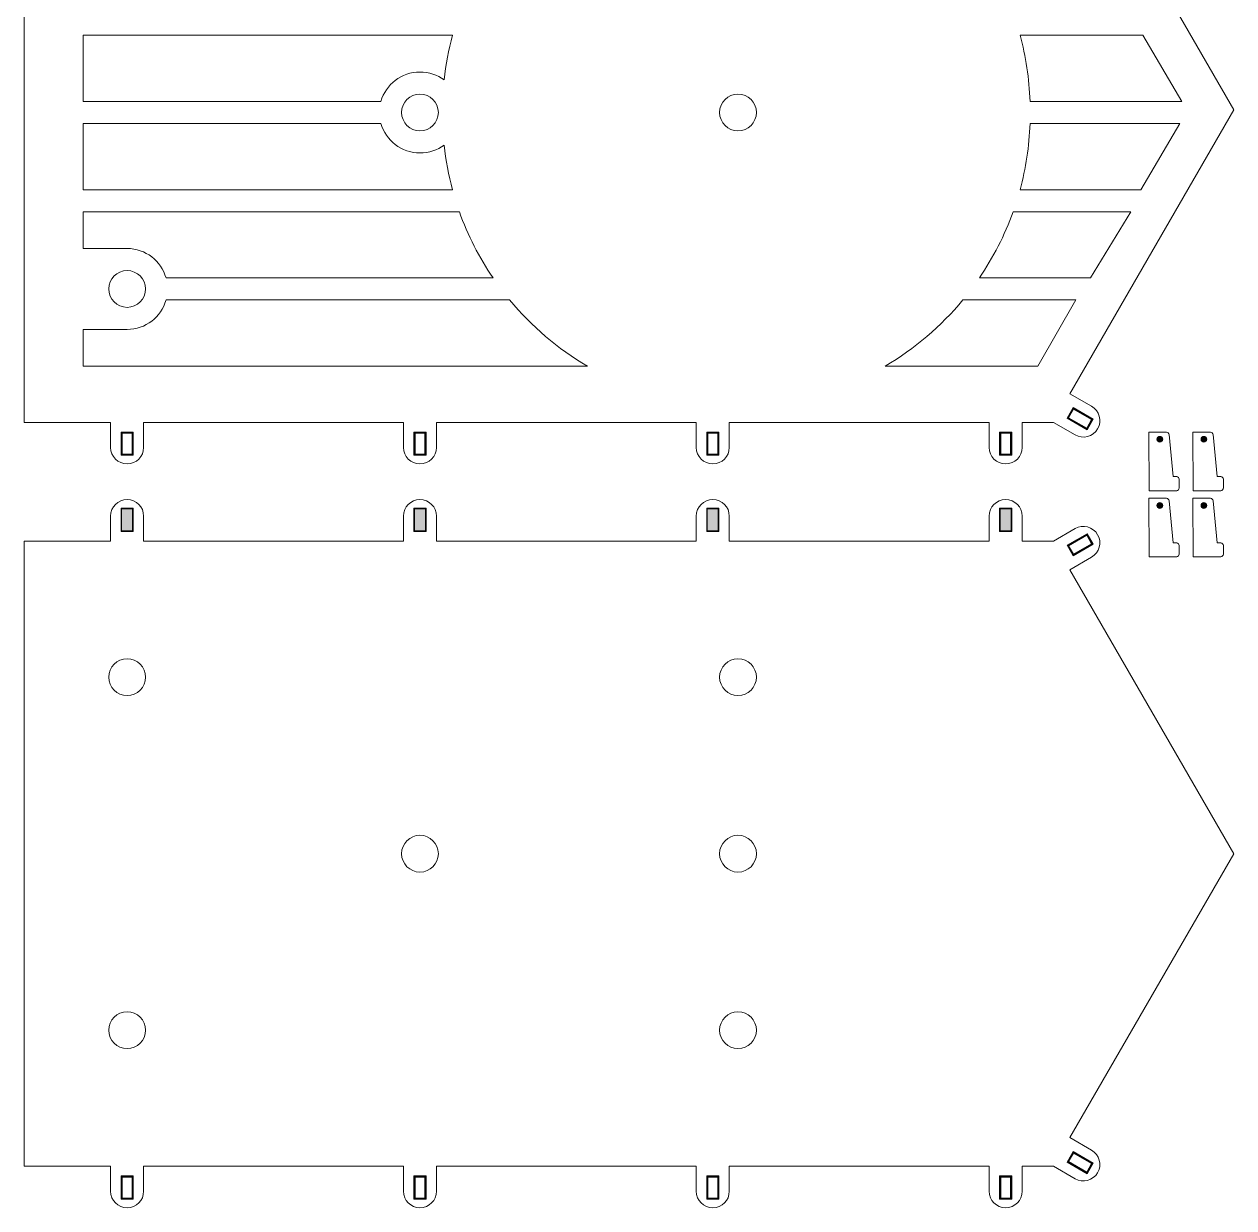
# Model space of a CAD drawing. Header units: inches. Extents: x -152 to 670, y -609 to 902.
# Drawn here: x 329.9 to 659, y -609.4 to -287.6 of the extents above; entities that cross this region are included whole.
import ezdxf

# ---------------------------------------------------------------- set-up
doc = ezdxf.new("R2010")
doc.units = ezdxf.units.IN
doc.header["$MEASUREMENT"] = 0
doc.layers.add('Layer 1', color=7, linetype='Continuous')

msp = doc.modelspace()

# ---------------------------------------------------------------- hatches: boundary and pattern name
at = {"layer": 'Layer 1', "true_color": 0xc4c9ba}
h = msp.add_hatch(color=9, dxfattribs=at)
h.dxf.hatch_style = 2
h.paths.add_polyline_path([(620.52, -395.05), (615.32, -392.05), (614.57, -393.35), (613.82, -394.64), (619.02, -397.64)])
h.paths.add_polyline_path([(614.04, -394.59), (615.38, -392.26), (620.3, -395.1), (618.96, -397.43)])
h = msp.add_hatch(color=9, dxfattribs=at)
h.dxf.hatch_style = 2
h.paths.add_polyline_path([(357.9, -398.64), (356.4, -398.64), (356.4, -404.64), (359.4, -404.64), (359.4, -398.64)])
h.paths.add_polyline_path([(359.24, -398.8), (359.24, -404.48), (356.56, -404.48), (356.56, -398.8)])
h = msp.add_hatch(color=9, dxfattribs=at)
h.dxf.hatch_style = 2
h.paths.add_polyline_path([(437.57, -398.64), (436.07, -398.64), (436.07, -404.64), (439.07, -404.64), (439.07, -398.64)])
h.paths.add_polyline_path([(438.91, -398.8), (438.91, -404.48), (436.23, -404.48), (436.23, -398.8)])
h = msp.add_hatch(color=9, dxfattribs=at)
h.dxf.hatch_style = 2
h.paths.add_polyline_path([(517.23, -398.64), (515.73, -398.64), (515.73, -404.64), (518.73, -404.64), (518.73, -398.64)])
h.paths.add_polyline_path([(518.58, -398.8), (518.58, -404.48), (515.89, -404.48), (515.89, -398.8)])
h = msp.add_hatch(color=9, dxfattribs=at)
h.dxf.hatch_style = 2
h.paths.add_polyline_path([(596.9, -398.64), (595.4, -398.64), (595.4, -404.64), (598.4, -404.64), (598.4, -398.64)])
h.paths.add_polyline_path([(598.24, -398.8), (598.24, -404.48), (595.56, -404.48), (595.56, -398.8)])
h = msp.add_hatch(color=9, dxfattribs=at)
h.dxf.hatch_style = 2
edge = h.paths.add_edge_path()
edge.add_spline(control_points=[(639.62, -400.45), (639.62, -400.88), (639.27, -401.23), (638.84, -401.23), (638.41, -401.23), (638.06, -400.88), (638.06, -400.45), (638.06, -400.02), (638.41, -399.67), (638.84, -399.67), (639.27, -399.67), (639.62, -400.02), (639.62, -400.45)], knot_values=[0, 0, 0, 0, 1, 1, 1, 2, 2, 2, 3, 3, 3, 4, 4, 4, 4], degree=3, periodic=0)
h = msp.add_hatch(color=9, dxfattribs=at)
h.dxf.hatch_style = 2
edge = h.paths.add_edge_path()
edge.add_spline(control_points=[(651.61, -400.45), (651.61, -400.88), (651.26, -401.23), (650.83, -401.23), (650.4, -401.23), (650.05, -400.88), (650.05, -400.45), (650.05, -400.02), (650.4, -399.67), (650.83, -399.67), (651.26, -399.67), (651.61, -400.02), (651.61, -400.45)], knot_values=[0, 0, 0, 0, 1, 1, 1, 2, 2, 2, 3, 3, 3, 4, 4, 4, 4], degree=3, periodic=0)
h = msp.add_hatch(color=9, dxfattribs=at)
h.dxf.hatch_style = 2
edge = h.paths.add_edge_path()
edge.add_spline(control_points=[(639.62, -418.45), (639.62, -418.88), (639.27, -419.23), (638.84, -419.23), (638.41, -419.23), (638.06, -418.88), (638.06, -418.45), (638.06, -418.02), (638.41, -417.67), (638.84, -417.67), (639.27, -417.67), (639.62, -418.02), (639.62, -418.45)], knot_values=[0, 0, 0, 0, 1, 1, 1, 2, 2, 2, 3, 3, 3, 4, 4, 4, 4], degree=3, periodic=0)
h = msp.add_hatch(color=9, dxfattribs=at)
h.dxf.hatch_style = 2
edge = h.paths.add_edge_path()
edge.add_spline(control_points=[(651.61, -418.45), (651.61, -418.88), (651.26, -419.23), (650.83, -419.23), (650.4, -419.23), (650.05, -418.88), (650.05, -418.45), (650.05, -418.02), (650.4, -417.67), (650.83, -417.67), (651.26, -417.67), (651.61, -418.02), (651.61, -418.45)], knot_values=[0, 0, 0, 0, 1, 1, 1, 2, 2, 2, 3, 3, 3, 4, 4, 4, 4], degree=3, periodic=0)
h = msp.add_hatch(color=9, dxfattribs=at)
h.dxf.hatch_style = 2
h.paths.add_polyline_path([(357.9, -425.34), (359.4, -425.34), (359.4, -419.34), (356.4, -419.34), (356.4, -425.34)])
h = msp.add_hatch(color=9, dxfattribs=at)
h.dxf.hatch_style = 2
h.paths.add_polyline_path([(437.57, -425.34), (439.07, -425.34), (439.07, -419.34), (436.07, -419.34), (436.07, -425.34)])
h = msp.add_hatch(color=9, dxfattribs=at)
h.dxf.hatch_style = 2
h.paths.add_polyline_path([(517.23, -425.34), (518.73, -425.34), (518.73, -419.34), (515.73, -419.34), (515.73, -425.34)])
h = msp.add_hatch(color=9, dxfattribs=at)
h.dxf.hatch_style = 2
h.paths.add_polyline_path([(596.9, -425.34), (598.4, -425.34), (598.4, -419.34), (595.4, -419.34), (595.4, -425.34)])
h = msp.add_hatch(color=9, dxfattribs=at)
h.dxf.hatch_style = 2
h.paths.add_polyline_path([(614.57, -430.64), (615.32, -431.93), (620.52, -428.93), (619.02, -426.34), (613.82, -429.34)])
h.paths.add_polyline_path([(620.3, -428.88), (615.38, -431.72), (614.04, -429.4), (618.96, -426.55)])
h = msp.add_hatch(color=9, dxfattribs=at)
h.dxf.hatch_style = 2
h.paths.add_polyline_path([(620.52, -597.34), (615.32, -594.34), (614.57, -595.64), (613.82, -596.94), (619.02, -599.94)])
h.paths.add_polyline_path([(614.04, -596.88), (615.38, -594.56), (620.3, -597.4), (618.96, -599.72)])
h = msp.add_hatch(color=9, dxfattribs=at)
h.dxf.hatch_style = 2
h.paths.add_polyline_path([(357.9, -600.94), (356.4, -600.94), (356.4, -606.94), (359.4, -606.94), (359.4, -600.94)])
h.paths.add_polyline_path([(359.24, -601.1), (359.24, -606.78), (356.56, -606.78), (356.56, -601.1)])
h = msp.add_hatch(color=9, dxfattribs=at)
h.dxf.hatch_style = 2
h.paths.add_polyline_path([(437.57, -600.94), (436.07, -600.94), (436.07, -606.94), (439.07, -606.94), (439.07, -600.94)])
h.paths.add_polyline_path([(438.91, -601.1), (438.91, -606.78), (436.23, -606.78), (436.23, -601.1)])
h = msp.add_hatch(color=9, dxfattribs=at)
h.dxf.hatch_style = 2
h.paths.add_polyline_path([(517.23, -600.94), (515.73, -600.94), (515.73, -606.94), (518.73, -606.94), (518.73, -600.94)])
h.paths.add_polyline_path([(518.58, -601.1), (518.58, -606.78), (515.89, -606.78), (515.89, -601.1)])
h = msp.add_hatch(color=9, dxfattribs=at)
h.dxf.hatch_style = 2
h.paths.add_polyline_path([(596.9, -600.94), (595.4, -600.94), (595.4, -606.94), (598.4, -606.94), (598.4, -600.94)])
h.paths.add_polyline_path([(598.24, -601.1), (598.24, -606.78), (595.56, -606.78), (595.56, -601.1)])

# ---------------------------------------------------------------- linework, layer by layer
at = {"layer": 'Layer 1', "color": 7, "lineweight": 13, "true_color": 0xffffff}
for points in [[(620.73, -394.99), (619.07, -397.86), (613.6, -394.7), (615.26, -391.83), (620.73, -394.99)], [(620.52, -395.05), (615.32, -392.05), (614.57, -393.35), (613.82, -394.64), (619.02, -397.64), (620.52, -395.05)], [(614.04, -394.59), (615.38, -392.26), (620.3, -395.1), (618.96, -397.43), (614.04, -394.59)], [(359.56, -398.48), (359.56, -404.8), (356.24, -404.8), (356.24, -398.48), (359.56, -398.48)], [(357.9, -398.64), (356.4, -398.64), (356.4, -404.64), (359.4, -404.64), (359.4, -398.64), (357.9, -398.64)], [(359.24, -398.8), (359.24, -404.48), (356.56, -404.48), (356.56, -398.8), (359.24, -398.8)], [(439.23, -398.48), (439.23, -404.8), (435.91, -404.8), (435.91, -398.48), (439.23, -398.48)], [(437.57, -398.64), (436.07, -398.64), (436.07, -404.64), (439.07, -404.64), (439.07, -398.64), (437.57, -398.64)], [(438.91, -398.8), (438.91, -404.48), (436.23, -404.48), (436.23, -398.8), (438.91, -398.8)], [(518.89, -398.48), (518.89, -404.8), (515.58, -404.8), (515.58, -398.48), (518.89, -398.48)], [(517.23, -398.64), (515.73, -398.64), (515.73, -404.64), (518.73, -404.64), (518.73, -398.64), (517.23, -398.64)], [(518.58, -398.8), (518.58, -404.48), (515.89, -404.48), (515.89, -398.8), (518.58, -398.8)], [(598.56, -398.48), (598.56, -404.8), (595.24, -404.8), (595.24, -398.48), (598.56, -398.48)], [(596.9, -398.64), (595.4, -398.64), (595.4, -404.64), (598.4, -404.64), (598.4, -398.64), (596.9, -398.64)], [(598.24, -398.8), (598.24, -404.48), (595.56, -404.48), (595.56, -398.8), (598.24, -398.8)], [(356.24, -425.5), (356.24, -419.18), (359.56, -419.18), (359.56, -425.5), (356.24, -425.5)], [(357.9, -425.34), (359.4, -425.34), (359.4, -419.34), (356.4, -419.34), (356.4, -425.34), (357.9, -425.34)], [(435.91, -425.5), (435.91, -419.18), (439.23, -419.18), (439.23, -425.5), (435.91, -425.5)], [(437.57, -425.34), (439.07, -425.34), (439.07, -419.34), (436.07, -419.34), (436.07, -425.34), (437.57, -425.34)], [(515.58, -425.5), (515.58, -419.18), (518.89, -419.18), (518.89, -425.5), (515.58, -425.5)], [(517.23, -425.34), (518.73, -425.34), (518.73, -419.34), (515.73, -419.34), (515.73, -425.34), (517.23, -425.34)], [(595.24, -425.5), (595.24, -419.18), (598.56, -419.18), (598.56, -425.5), (595.24, -425.5)], [(596.9, -425.34), (598.4, -425.34), (598.4, -419.34), (595.4, -419.34), (595.4, -425.34), (596.9, -425.34)], [(620.73, -428.99), (615.26, -432.15), (613.6, -429.28), (619.07, -426.12), (620.73, -428.99)], [(614.57, -430.64), (615.32, -431.93), (620.52, -428.93), (619.02, -426.34), (613.82, -429.34), (614.57, -430.64)], [(620.3, -428.88), (615.38, -431.72), (614.04, -429.4), (618.96, -426.55), (620.3, -428.88)], [(620.73, -597.28), (619.07, -600.16), (613.6, -597), (615.26, -594.13), (620.73, -597.28)], [(620.52, -597.34), (615.32, -594.34), (614.57, -595.64), (613.82, -596.94), (619.02, -599.94), (620.52, -597.34)], [(614.04, -596.88), (615.38, -594.56), (620.3, -597.4), (618.96, -599.72), (614.04, -596.88)], [(359.56, -600.78), (359.56, -607.1), (356.24, -607.1), (356.24, -600.78), (359.56, -600.78)], [(357.9, -600.94), (356.4, -600.94), (356.4, -606.94), (359.4, -606.94), (359.4, -600.94), (357.9, -600.94)], [(359.24, -601.1), (359.24, -606.78), (356.56, -606.78), (356.56, -601.1), (359.24, -601.1)], [(439.23, -600.78), (439.23, -607.1), (435.91, -607.1), (435.91, -600.78), (439.23, -600.78)], [(437.57, -600.94), (436.07, -600.94), (436.07, -606.94), (439.07, -606.94), (439.07, -600.94), (437.57, -600.94)], [(438.91, -601.1), (438.91, -606.78), (436.23, -606.78), (436.23, -601.1), (438.91, -601.1)], [(518.89, -600.78), (518.89, -607.1), (515.58, -607.1), (515.58, -600.78), (518.89, -600.78)], [(517.23, -600.94), (515.73, -600.94), (515.73, -606.94), (518.73, -606.94), (518.73, -600.94), (517.23, -600.94)], [(518.58, -601.1), (518.58, -606.78), (515.89, -606.78), (515.89, -601.1), (518.58, -601.1)], [(598.56, -600.78), (598.56, -607.1), (595.24, -607.1), (595.24, -600.78), (598.56, -600.78)], [(596.9, -600.94), (595.4, -600.94), (595.4, -606.94), (598.4, -606.94), (598.4, -600.94), (596.9, -600.94)], [(598.24, -601.1), (598.24, -606.78), (595.56, -606.78), (595.56, -601.1), (598.24, -601.1)]]:
    msp.add_lwpolyline(points, dxfattribs=at)
for points, knots in [([(512.73, -402.64), (512.73, -405.13), (514.75, -407.14), (517.23, -407.14), (519.72, -407.14), (521.73, -405.13), (521.73, -402.64), (521.73, -402.64), (521.73, -395.84), (521.73, -395.84), (521.73, -395.84), (592.4, -395.84), (592.4, -395.84), (592.4, -395.84), (592.4, -402.64), (592.4, -402.64), (592.4, -405.13), (594.42, -407.14), (596.9, -407.14), (599.39, -407.14), (601.4, -405.13), (601.4, -402.64), (601.4, -402.64), (601.4, -395.84), (601.4, -395.84), (601.4, -395.84), (609.89, -395.84), (609.89, -395.84), (609.89, -395.84), (615.78, -399.24), (615.78, -399.24), (617.94, -400.49), (620.69, -399.75), (621.93, -397.6), (623.17, -395.44), (622.44, -392.69), (620.28, -391.45), (620.28, -391.45), (614.39, -388.05), (614.39, -388.05), (614.39, -388.05), (658.97, -310.84), (658.97, -310.84), (658.97, -310.84), (614.39, -233.64), (614.39, -233.64), (614.39, -233.64), (620.28, -230.24), (620.28, -230.24), (622.44, -228.99), (623.17, -226.24), (621.93, -224.09), (620.69, -221.94), (617.94, -221.2), (615.78, -222.44), (615.78, -222.44), (609.89, -225.84), (609.89, -225.84), (609.89, -225.84), (601.4, -225.84), (601.4, -225.84), (601.4, -225.84), (601.4, -219.04), (601.4, -219.04), (601.4, -216.56), (599.39, -214.54), (596.9, -214.54), (594.42, -214.54), (592.4, -216.56), (592.4, -219.04), (592.4, -219.04), (592.4, -225.84), (592.4, -225.84), (592.4, -225.84), (521.73, -225.84), (521.73, -225.84), (521.73, -225.84), (521.73, -219.04), (521.73, -219.04), (521.73, -216.56), (519.72, -214.54), (517.23, -214.54), (514.75, -214.54), (512.73, -216.56), (512.73, -219.04), (512.73, -219.04), (512.73, -225.84), (512.73, -225.84), (512.73, -225.84), (442.07, -225.84), (442.07, -225.84), (442.07, -225.84), (442.07, -219.04), (442.07, -219.04), (442.07, -216.56), (440.05, -214.54), (437.57, -214.54), (435.08, -214.54), (433.07, -216.56), (433.07, -219.04), (433.07, -219.04), (433.07, -225.84), (433.07, -225.84), (433.07, -225.84), (362.4, -225.84), (362.4, -225.84), (362.4, -225.84), (362.4, -219.04), (362.4, -219.04), (362.4, -216.56), (360.39, -214.54), (357.9, -214.54), (355.42, -214.54), (353.4, -216.56), (353.4, -219.04), (353.4, -219.04), (353.4, -225.84), (353.4, -225.84), (353.4, -225.84), (329.9, -225.84), (329.9, -225.84), (329.9, -225.84), (329.9, -395.84), (329.9, -395.84), (329.9, -395.84), (334.4, -395.84), (334.4, -395.84), (334.4, -395.84), (337.4, -395.84), (337.4, -395.84), (337.4, -395.84), (353.4, -395.84), (353.4, -395.84), (353.4, -395.84), (353.4, -402.64), (353.4, -402.64), (353.4, -405.13), (355.42, -407.14), (357.9, -407.14), (360.39, -407.14), (362.4, -405.13), (362.4, -402.64), (362.4, -402.64), (362.4, -395.84), (362.4, -395.84), (362.4, -395.84), (433.07, -395.84), (433.07, -395.84), (433.07, -395.84), (433.07, -402.64), (433.07, -402.64), (433.07, -405.13), (435.08, -407.14), (437.57, -407.14), (440.05, -407.14), (442.07, -405.13), (442.07, -402.64), (442.07, -402.64), (442.07, -395.84), (442.07, -395.84), (442.07, -395.84), (512.73, -395.84), (512.73, -395.84), (512.73, -395.84), (512.73, -402.64), (512.73, -402.64), (512.73, -402.64), (512.73, -402.64), (512.73, -402.64)], [0, 0, 0, 0, 1, 1, 1, 2, 2, 2, 3, 3, 3, 4, 4, 4, 5, 5, 5, 6, 6, 6, 7, 7, 7, 8, 8, 8, 9, 9, 9, 10, 10, 10, 11, 11, 11, 12, 12, 12, 13, 13, 13, 14, 14, 14, 15, 15, 15, 16, 16, 16, 17, 17, 17, 18, 18, 18, 19, 19, 19, 20, 20, 20, 21, 21, 21, 22, 22, 22, 23, 23, 23, 24, 24, 24, 25, 25, 25, 26, 26, 26, 27, 27, 27, 28, 28, 28, 29, 29, 29, 30, 30, 30, 31, 31, 31, 32, 32, 32, 33, 33, 33, 34, 34, 34, 35, 35, 35, 36, 36, 36, 37, 37, 37, 38, 38, 38, 39, 39, 39, 40, 40, 40, 41, 41, 41, 42, 42, 42, 43, 43, 43, 44, 44, 44, 45, 45, 45, 46, 46, 46, 47, 47, 47, 48, 48, 48, 49, 49, 49, 50, 50, 50, 51, 51, 51, 52, 52, 52, 53, 53, 53, 54, 54, 54, 55, 55, 55, 56, 56, 56, 56]), ([(345.9, -308.57), (345.9, -308.57), (345.9, -290.57), (345.9, -290.57), (345.9, -290.57), (446.4, -290.57), (446.4, -290.57), (445.33, -294.51), (444.57, -298.56), (444.11, -302.71), (442.28, -301.37), (440.02, -300.57), (437.57, -300.57), (432.51, -300.57), (428.26, -303.96), (426.94, -308.57), (426.94, -308.57), (345.9, -308.57), (345.9, -308.57), (345.9, -308.57), (345.9, -308.57), (345.9, -308.57)], [0, 0, 0, 0, 1, 1, 1, 2, 2, 2, 3, 3, 3, 4, 4, 4, 5, 5, 5, 6, 6, 6, 7, 7, 7, 7]), ([(634.21, -290.57), (634.21, -290.57), (644.82, -308.57), (644.82, -308.57), (644.82, -308.57), (603.55, -308.57), (603.55, -308.57), (603.32, -302.36), (602.38, -296.34), (600.82, -290.57), (600.82, -290.57), (634.21, -290.57), (634.21, -290.57)], [0, 0, 0, 0, 1, 1, 1, 2, 2, 2, 3, 3, 3, 4, 4, 4, 4]), ([(437.57, -306.57), (440.33, -306.57), (442.57, -308.81), (442.57, -311.57), (442.57, -314.33), (440.33, -316.57), (437.57, -316.57), (434.81, -316.57), (432.57, -314.33), (432.57, -311.57), (432.57, -308.81), (434.81, -306.57), (437.57, -306.57)], [0, 0, 0, 0, 1, 1, 1, 2, 2, 2, 3, 3, 3, 4, 4, 4, 4]), ([(529.09, -311.57), (529.09, -314.33), (526.86, -316.57), (524.09, -316.57), (521.33, -316.57), (519.09, -314.33), (519.09, -311.57), (519.09, -308.81), (521.33, -306.57), (524.09, -306.57), (526.86, -306.57), (529.09, -308.81), (529.09, -311.57)], [0, 0, 0, 0, 1, 1, 1, 2, 2, 2, 3, 3, 3, 4, 4, 4, 4]), ([(345.9, -332.57), (345.9, -332.57), (345.9, -314.57), (345.9, -314.57), (345.9, -314.57), (426.94, -314.57), (426.94, -314.57), (428.26, -319.19), (432.51, -322.57), (437.57, -322.57), (440.02, -322.57), (442.28, -321.78), (444.11, -320.43), (444.57, -324.58), (445.33, -328.64), (446.4, -332.57), (446.4, -332.57), (345.9, -332.57), (345.9, -332.57), (345.9, -332.57), (345.9, -332.57), (345.9, -332.57)], [0, 0, 0, 0, 1, 1, 1, 2, 2, 2, 3, 3, 3, 4, 4, 4, 5, 5, 5, 6, 6, 6, 7, 7, 7, 7]), ([(600.82, -332.57), (602.38, -326.8), (603.32, -320.78), (603.55, -314.57), (603.55, -314.57), (644.29, -314.57), (644.29, -314.57), (644.29, -314.57), (633.7, -332.57), (633.7, -332.57), (633.7, -332.57), (600.82, -332.57), (600.82, -332.57)], [0, 0, 0, 0, 1, 1, 1, 2, 2, 2, 3, 3, 3, 4, 4, 4, 4]), ([(357.9, -348.57), (357.9, -348.57), (345.9, -348.57), (345.9, -348.57), (345.9, -348.57), (345.9, -338.57), (345.9, -338.57), (345.9, -338.57), (448.28, -338.57), (448.28, -338.57), (450.59, -344.99), (453.68, -351.03), (457.46, -356.57), (457.46, -356.57), (368.48, -356.57), (368.48, -356.57), (367.18, -351.95), (362.94, -348.57), (357.9, -348.57)], [0, 0, 0, 0, 1, 1, 1, 2, 2, 2, 3, 3, 3, 4, 4, 4, 5, 5, 5, 6, 6, 6, 6]), ([(630.96, -338.57), (630.96, -338.57), (619.98, -356.57), (619.98, -356.57), (619.98, -356.57), (589.76, -356.57), (589.76, -356.57), (593.53, -351.03), (596.63, -344.99), (598.93, -338.57), (598.93, -338.57), (630.96, -338.57), (630.96, -338.57)], [0, 0, 0, 0, 1, 1, 1, 2, 2, 2, 3, 3, 3, 4, 4, 4, 4]), ([(352.9, -359.57), (352.9, -356.81), (355.14, -354.57), (357.9, -354.57), (360.66, -354.57), (362.9, -356.81), (362.9, -359.57), (362.9, -362.33), (360.66, -364.57), (357.9, -364.57), (355.14, -364.57), (352.9, -362.33), (352.9, -359.57)], [0, 0, 0, 0, 1, 1, 1, 2, 2, 2, 3, 3, 3, 4, 4, 4, 4]), ([(345.9, -380.57), (345.9, -380.57), (345.9, -370.57), (345.9, -370.57), (345.9, -370.57), (357.9, -370.57), (357.9, -370.57), (362.94, -370.57), (367.18, -367.19), (368.48, -362.57), (368.48, -362.57), (461.97, -362.57), (461.97, -362.57), (467.9, -369.73), (475.06, -375.83), (483.11, -380.57), (483.11, -380.57), (345.9, -380.57), (345.9, -380.57), (345.9, -380.57), (345.9, -380.57), (345.9, -380.57)], [0, 0, 0, 0, 1, 1, 1, 2, 2, 2, 3, 3, 3, 4, 4, 4, 5, 5, 5, 6, 6, 6, 7, 7, 7, 7]), ([(564.11, -380.57), (572.16, -375.83), (579.32, -369.73), (585.25, -362.57), (585.25, -362.57), (616.02, -362.57), (616.02, -362.57), (616.02, -362.57), (605.65, -380.57), (605.65, -380.57), (605.65, -380.57), (564.11, -380.57), (564.11, -380.57)], [0, 0, 0, 0, 1, 1, 1, 2, 2, 2, 3, 3, 3, 4, 4, 4, 4]), ([(635.84, -398.47), (635.84, -398.47), (640.64, -398.47), (640.64, -398.47), (641, -398.54), (641.29, -398.82), (641.36, -399.19), (641.36, -399.19), (642.47, -410.59), (642.47, -410.59), (642.47, -410.59), (643.43, -410.59), (643.43, -410.59), (643.79, -410.66), (644.08, -410.94), (644.15, -411.31), (644.15, -411.31), (644.15, -413.71), (644.15, -413.71), (644.08, -414.07), (643.79, -414.36), (643.43, -414.43), (643.43, -414.43), (635.93, -414.43), (635.93, -414.43), (635.93, -414.43), (635.84, -398.47), (635.84, -398.47)], [0, 0, 0, 0, 1, 1, 1, 2, 2, 2, 3, 3, 3, 4, 4, 4, 5, 5, 5, 6, 6, 6, 7, 7, 7, 8, 8, 8, 9, 9, 9, 9]), ([(639.62, -400.45), (639.62, -400.88), (639.27, -401.23), (638.84, -401.23), (638.41, -401.23), (638.06, -400.88), (638.06, -400.45), (638.06, -400.02), (638.41, -399.67), (638.84, -399.67), (639.27, -399.67), (639.62, -400.02), (639.62, -400.45)], [0, 0, 0, 0, 1, 1, 1, 2, 2, 2, 3, 3, 3, 4, 4, 4, 4]), ([(647.83, -398.47), (647.83, -398.47), (652.63, -398.47), (652.63, -398.47), (653, -398.54), (653.28, -398.82), (653.35, -399.19), (653.35, -399.19), (654.46, -410.59), (654.46, -410.59), (654.46, -410.59), (655.42, -410.59), (655.42, -410.59), (655.79, -410.66), (656.07, -410.94), (656.14, -411.31), (656.14, -411.31), (656.14, -413.71), (656.14, -413.71), (656.07, -414.07), (655.79, -414.36), (655.42, -414.43), (655.42, -414.43), (647.92, -414.43), (647.92, -414.43), (647.92, -414.43), (647.83, -398.47), (647.83, -398.47)], [0, 0, 0, 0, 1, 1, 1, 2, 2, 2, 3, 3, 3, 4, 4, 4, 5, 5, 5, 6, 6, 6, 7, 7, 7, 8, 8, 8, 9, 9, 9, 9]), ([(651.61, -400.45), (651.61, -400.88), (651.26, -401.23), (650.83, -401.23), (650.4, -401.23), (650.05, -400.88), (650.05, -400.45), (650.05, -400.02), (650.4, -399.67), (650.83, -399.67), (651.26, -399.67), (651.61, -400.02), (651.61, -400.45)], [0, 0, 0, 0, 1, 1, 1, 2, 2, 2, 3, 3, 3, 4, 4, 4, 4]), ([(512.73, -604.94), (512.73, -607.42), (514.75, -609.44), (517.23, -609.44), (519.72, -609.44), (521.73, -607.42), (521.73, -604.94), (521.73, -604.94), (521.73, -598.14), (521.73, -598.14), (521.73, -598.14), (592.4, -598.14), (592.4, -598.14), (592.4, -598.14), (592.4, -604.94), (592.4, -604.94), (592.4, -607.42), (594.42, -609.44), (596.9, -609.44), (599.39, -609.44), (601.4, -607.42), (601.4, -604.94), (601.4, -604.94), (601.4, -598.14), (601.4, -598.14), (601.4, -598.14), (609.89, -598.14), (609.89, -598.14), (609.89, -598.14), (615.78, -601.54), (615.78, -601.54), (617.94, -602.78), (620.69, -602.04), (621.93, -599.89), (623.17, -597.74), (622.44, -594.99), (620.28, -593.74), (620.28, -593.74), (614.39, -590.34), (614.39, -590.34), (614.39, -590.34), (658.97, -513.14), (658.97, -513.14), (658.97, -513.14), (614.39, -435.93), (614.39, -435.93), (614.39, -435.93), (620.28, -432.53), (620.28, -432.53), (622.44, -431.29), (623.17, -428.54), (621.93, -426.39), (620.69, -424.23), (617.94, -423.5), (615.78, -424.74), (615.78, -424.74), (609.89, -428.14), (609.89, -428.14), (609.89, -428.14), (609.89, -428.14), (609.89, -428.14), (609.89, -428.14), (601.4, -428.14), (601.4, -428.14), (601.4, -428.14), (601.4, -421.34), (601.4, -421.34), (601.4, -418.85), (599.39, -416.84), (596.9, -416.84), (594.42, -416.84), (592.4, -418.85), (592.4, -421.34), (592.4, -421.34), (592.4, -428.14), (592.4, -428.14), (592.4, -428.14), (521.73, -428.14), (521.73, -428.14), (521.73, -428.14), (521.73, -421.34), (521.73, -421.34), (521.73, -418.85), (519.72, -416.84), (517.23, -416.84), (514.75, -416.84), (512.73, -418.85), (512.73, -421.34), (512.73, -421.34), (512.73, -428.14), (512.73, -428.14), (512.73, -428.14), (442.07, -428.14), (442.07, -428.14), (442.07, -428.14), (442.07, -421.34), (442.07, -421.34), (442.07, -418.85), (440.05, -416.84), (437.57, -416.84), (435.08, -416.84), (433.07, -418.85), (433.07, -421.34), (433.07, -421.34), (433.07, -428.14), (433.07, -428.14), (433.07, -428.14), (362.4, -428.14), (362.4, -428.14), (362.4, -428.14), (362.4, -421.34), (362.4, -421.34), (362.4, -418.85), (360.39, -416.84), (357.9, -416.84), (355.42, -416.84), (353.4, -418.85), (353.4, -421.34), (353.4, -421.34), (353.4, -428.14), (353.4, -428.14), (353.4, -428.14), (329.9, -428.14), (329.9, -428.14), (329.9, -428.14), (329.9, -598.14), (329.9, -598.14), (329.9, -598.14), (353.4, -598.14), (353.4, -598.14), (353.4, -598.14), (353.4, -604.94), (353.4, -604.94), (353.4, -607.42), (355.42, -609.44), (357.9, -609.44), (360.39, -609.44), (362.4, -607.42), (362.4, -604.94), (362.4, -604.94), (362.4, -598.14), (362.4, -598.14), (362.4, -598.14), (433.07, -598.14), (433.07, -598.14), (433.07, -598.14), (433.07, -604.94), (433.07, -604.94), (433.07, -607.42), (435.08, -609.44), (437.57, -609.44), (440.05, -609.44), (442.07, -607.42), (442.07, -604.94), (442.07, -604.94), (442.07, -598.14), (442.07, -598.14), (442.07, -598.14), (512.73, -598.14), (512.73, -598.14), (512.73, -598.14), (512.73, -604.94), (512.73, -604.94)], [0, 0, 0, 0, 1, 1, 1, 2, 2, 2, 3, 3, 3, 4, 4, 4, 5, 5, 5, 6, 6, 6, 7, 7, 7, 8, 8, 8, 9, 9, 9, 10, 10, 10, 11, 11, 11, 12, 12, 12, 13, 13, 13, 14, 14, 14, 15, 15, 15, 16, 16, 16, 17, 17, 17, 18, 18, 18, 19, 19, 19, 20, 20, 20, 21, 21, 21, 22, 22, 22, 23, 23, 23, 24, 24, 24, 25, 25, 25, 26, 26, 26, 27, 27, 27, 28, 28, 28, 29, 29, 29, 30, 30, 30, 31, 31, 31, 32, 32, 32, 33, 33, 33, 34, 34, 34, 35, 35, 35, 36, 36, 36, 37, 37, 37, 38, 38, 38, 39, 39, 39, 40, 40, 40, 41, 41, 41, 42, 42, 42, 43, 43, 43, 44, 44, 44, 45, 45, 45, 46, 46, 46, 47, 47, 47, 48, 48, 48, 49, 49, 49, 50, 50, 50, 51, 51, 51, 52, 52, 52, 53, 53, 53, 54, 54, 54, 54]), ([(635.84, -416.47), (635.84, -416.47), (640.64, -416.47), (640.64, -416.47), (641, -416.54), (641.29, -416.82), (641.36, -417.19), (641.36, -417.19), (642.47, -428.59), (642.47, -428.59), (642.47, -428.59), (643.43, -428.59), (643.43, -428.59), (643.79, -428.66), (644.08, -428.94), (644.15, -429.31), (644.15, -429.31), (644.15, -431.71), (644.15, -431.71), (644.08, -432.07), (643.79, -432.36), (643.43, -432.43), (643.43, -432.43), (635.93, -432.43), (635.93, -432.43), (635.93, -432.43), (635.84, -416.47), (635.84, -416.47)], [0, 0, 0, 0, 1, 1, 1, 2, 2, 2, 3, 3, 3, 4, 4, 4, 5, 5, 5, 6, 6, 6, 7, 7, 7, 8, 8, 8, 9, 9, 9, 9]), ([(639.62, -418.45), (639.62, -418.88), (639.27, -419.23), (638.84, -419.23), (638.41, -419.23), (638.06, -418.88), (638.06, -418.45), (638.06, -418.02), (638.41, -417.67), (638.84, -417.67), (639.27, -417.67), (639.62, -418.02), (639.62, -418.45)], [0, 0, 0, 0, 1, 1, 1, 2, 2, 2, 3, 3, 3, 4, 4, 4, 4]), ([(647.83, -416.47), (647.83, -416.47), (652.63, -416.47), (652.63, -416.47), (653, -416.54), (653.28, -416.82), (653.35, -417.19), (653.35, -417.19), (654.46, -428.59), (654.46, -428.59), (654.46, -428.59), (655.42, -428.59), (655.42, -428.59), (655.79, -428.66), (656.07, -428.94), (656.14, -429.31), (656.14, -429.31), (656.14, -431.71), (656.14, -431.71), (656.07, -432.07), (655.79, -432.36), (655.42, -432.43), (655.42, -432.43), (647.92, -432.43), (647.92, -432.43), (647.92, -432.43), (647.83, -416.47), (647.83, -416.47)], [0, 0, 0, 0, 1, 1, 1, 2, 2, 2, 3, 3, 3, 4, 4, 4, 5, 5, 5, 6, 6, 6, 7, 7, 7, 8, 8, 8, 9, 9, 9, 9]), ([(651.61, -418.45), (651.61, -418.88), (651.26, -419.23), (650.83, -419.23), (650.4, -419.23), (650.05, -418.88), (650.05, -418.45), (650.05, -418.02), (650.4, -417.67), (650.83, -417.67), (651.26, -417.67), (651.61, -418.02), (651.61, -418.45)], [0, 0, 0, 0, 1, 1, 1, 2, 2, 2, 3, 3, 3, 4, 4, 4, 4]), ([(352.9, -465.14), (352.9, -462.38), (355.14, -460.14), (357.9, -460.14), (360.66, -460.14), (362.9, -462.38), (362.9, -465.14), (362.9, -467.9), (360.66, -470.14), (357.9, -470.14), (355.14, -470.14), (352.9, -467.9), (352.9, -465.14)], [0, 0, 0, 0, 1, 1, 1, 2, 2, 2, 3, 3, 3, 4, 4, 4, 4]), ([(519.09, -465.14), (519.09, -462.38), (521.33, -460.14), (524.09, -460.14), (526.86, -460.14), (529.09, -462.38), (529.09, -465.14), (529.09, -467.9), (526.86, -470.14), (524.09, -470.14), (521.33, -470.14), (519.09, -467.9), (519.09, -465.14)], [0, 0, 0, 0, 1, 1, 1, 2, 2, 2, 3, 3, 3, 4, 4, 4, 4]), ([(432.57, -513.14), (432.57, -510.38), (434.81, -508.14), (437.57, -508.14), (440.33, -508.14), (442.57, -510.38), (442.57, -513.14), (442.57, -515.9), (440.33, -518.14), (437.57, -518.14), (434.81, -518.14), (432.57, -515.9), (432.57, -513.14)], [0, 0, 0, 0, 1, 1, 1, 2, 2, 2, 3, 3, 3, 4, 4, 4, 4]), ([(529.09, -513.14), (529.09, -515.9), (526.86, -518.14), (524.09, -518.14), (521.33, -518.14), (519.09, -515.9), (519.09, -513.14), (519.09, -510.38), (521.33, -508.14), (524.09, -508.14), (526.86, -508.14), (529.09, -510.38), (529.09, -513.14)], [0, 0, 0, 0, 1, 1, 1, 2, 2, 2, 3, 3, 3, 4, 4, 4, 4]), ([(352.9, -561.14), (352.9, -558.38), (355.14, -556.14), (357.9, -556.14), (360.66, -556.14), (362.9, -558.38), (362.9, -561.14), (362.9, -563.9), (360.66, -566.14), (357.9, -566.14), (355.14, -566.14), (352.9, -563.9), (352.9, -561.14)], [0, 0, 0, 0, 1, 1, 1, 2, 2, 2, 3, 3, 3, 4, 4, 4, 4]), ([(519.09, -561.14), (519.09, -558.38), (521.33, -556.14), (524.09, -556.14), (526.86, -556.14), (529.09, -558.38), (529.09, -561.14), (529.09, -563.9), (526.86, -566.14), (524.09, -566.14), (521.33, -566.14), (519.09, -563.9), (519.09, -561.14)], [0, 0, 0, 0, 1, 1, 1, 2, 2, 2, 3, 3, 3, 4, 4, 4, 4])]:
    msp.add_open_spline(points, degree=3, knots=knots, dxfattribs=at)

doc.saveas('drawing.dxf')
